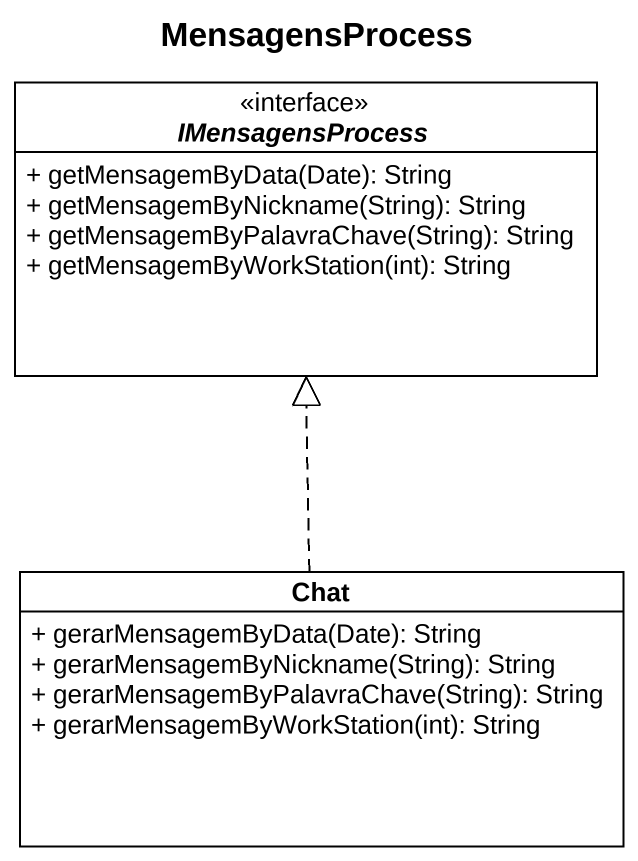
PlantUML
@startuml
title MensagensProcess
hide circle
hide empty members
skinparam classAttributeIconSize 0
interface IMensagensProcess <<interface>> {
  + getMensagemByData(Date): String
  + getMensagemByNickname(String): String
  + getMensagemByPalavraChave(String): String
  + getMensagemByWorkStation(int): String
}
class Chat {
  + gerarMensagemByData(Date): String
  + gerarMensagemByNickname(String): String
  + gerarMensagemByPalavraChave(String): String
  + gerarMensagemByWorkStation(int): String
}
Chat .up.|> IMensagensProcess
@enduml
